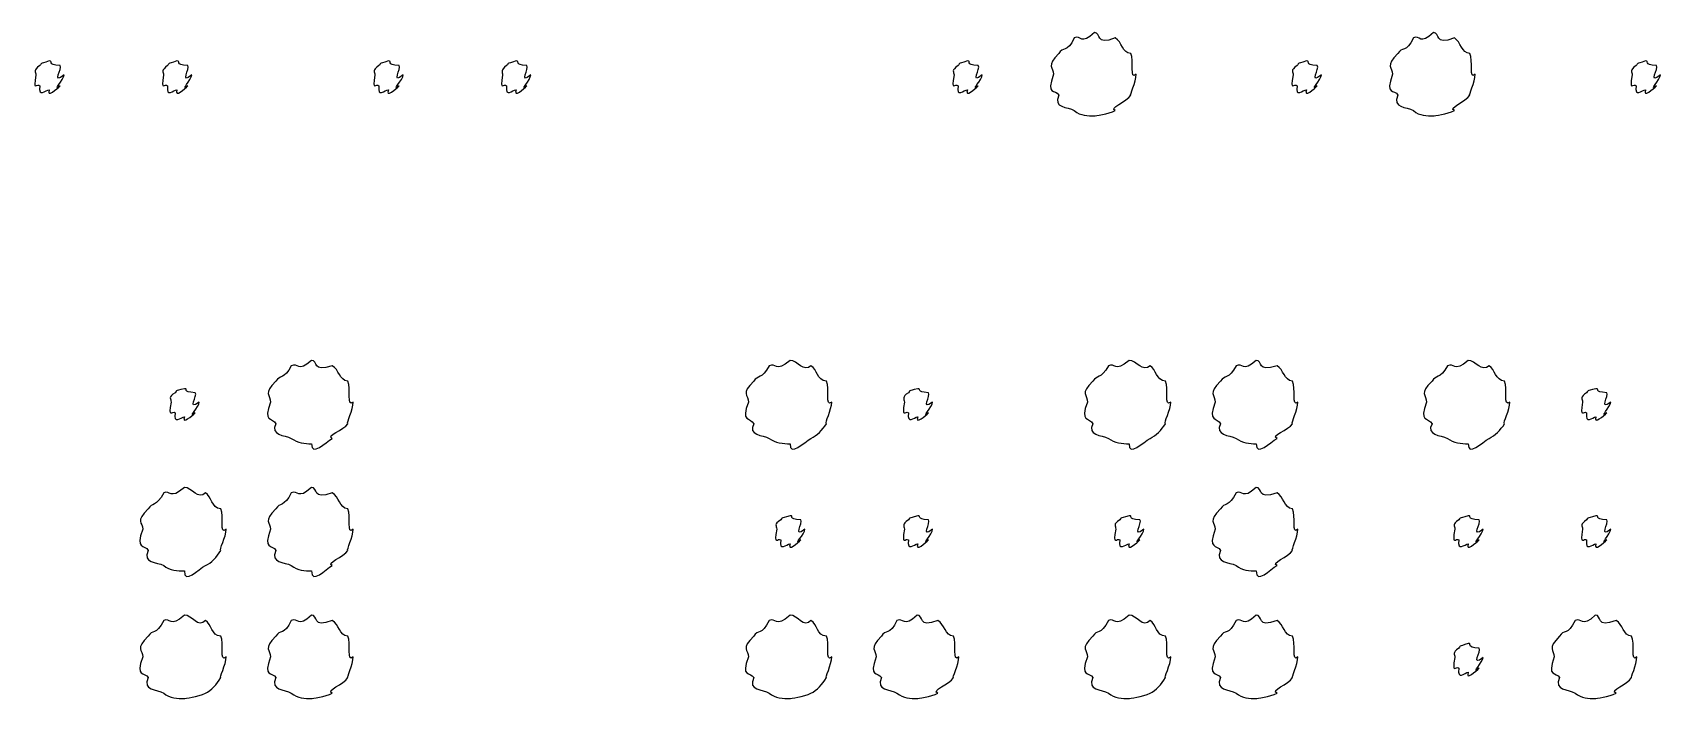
# Model space of a CAD drawing. Header units: millimetres. Extents: x -178 to -32, y 41 to 266.
# Drawn here: x -72.43 to -59.07, y 206.08 to 211.54 of the extents above; entities that cross this region are included whole.
import ezdxf

# ---------------------------------------------------------------- set-up
doc = ezdxf.new("R2010")
doc.units = ezdxf.units.MM
doc.layers.get('0').update_dxf_attribs({"linetype": 'CONTINUOUS'})

msp = doc.modelspace()

# ---------------------------------------------------------------- linework, layer by layer
at = {"color": 0}
for p, q in [((-63.7131, 211.539), (-63.7131, 211.539)), ((-60.9311, 211.539), (-60.9311, 211.539)), ((-72.2888, 211.307), (-72.2888, 211.307)), ((-71.2414, 211.307), (-71.2414, 211.307)), ((-69.5064, 211.307), (-69.5064, 211.307)), ((-68.459, 211.307), (-68.459, 211.307)), ((-64.7548, 211.307), (-64.7548, 211.307)), ((-61.9728, 211.307), (-61.9728, 211.307)), ((-59.1905, 211.307), (-59.1905, 211.307)), ((-70.1375, 208.849), (-70.1375, 208.849)), ((-66.21, 208.849), (-66.21, 208.849)), ((-63.428, 208.849), (-63.428, 208.849)), ((-62.3863, 208.849), (-62.3863, 208.849)), ((-60.6457, 208.849), (-60.6457, 208.849)), ((-71.1793, 208.617), (-71.1793, 208.617)), ((-65.163, 208.617), (-65.163, 208.617)), ((-59.5983, 208.617), (-59.5983, 208.617)), ((-71.1793, 207.807), (-71.1793, 207.807)), ((-70.1375, 207.807), (-70.1375, 207.807)), ((-62.3863, 207.807), (-62.3863, 207.807)), ((-66.21, 207.575), (-66.21, 207.575)), ((-65.163, 207.575), (-65.163, 207.575)), ((-63.428, 207.575), (-63.428, 207.575)), ((-60.6457, 207.575), (-60.6457, 207.575)), ((-59.5983, 207.575), (-59.5983, 207.575)), ((-71.1793, 206.76), (-71.1793, 206.76)), ((-70.1375, 206.76), (-70.1375, 206.76)), ((-66.21, 206.76), (-66.21, 206.76)), ((-65.1683, 206.76), (-65.1683, 206.76)), ((-63.428, 206.76), (-63.428, 206.76)), ((-62.3863, 206.76), (-62.3863, 206.76)), ((-59.6039, 206.76), (-59.6039, 206.76)), ((-60.6457, 206.528), (-60.6457, 206.528))]:
    msp.add_line(p, q, dxfattribs=at)
for points in [[(-63.8785, 211.495), (-63.9364, 211.369), (-63.9748, 211.423), (-64.0052, 211.368)], [(-63.7131, 211.539), (-63.8263, 211.428), (-63.8235, 211.523), (-63.8785, 211.495)], [(-63.5423, 211.495), (-63.7131, 211.428), (-63.6538, 211.539), (-63.7131, 211.539)], [(-63.4153, 211.368), (-63.4845, 211.369), (-63.4873, 211.464), (-63.5423, 211.495)], [(-61.0962, 211.495), (-61.154, 211.369), (-61.1928, 211.423), (-61.2232, 211.368)], [(-60.9311, 211.539), (-61.044, 211.428), (-61.0411, 211.523), (-61.0962, 211.495)], [(-60.76, 211.495), (-60.9311, 211.428), (-60.8718, 211.539), (-60.9311, 211.539)], [(-60.6333, 211.368), (-60.7021, 211.369), (-60.7049, 211.464), (-60.76, 211.495)], [(-64.0052, 211.368), (-64.1128, 211.259), (-64.0493, 211.255), (-64.0493, 211.197)], [(-63.3712, 211.197), (-63.4266, 211.142), (-63.3853, 211.312), (-63.4153, 211.368)], [(-61.2232, 211.368), (-61.3304, 211.259), (-61.2673, 211.255), (-61.2673, 211.197)], [(-60.5892, 211.197), (-60.6443, 211.142), (-60.603, 211.312), (-60.6333, 211.368)], [(-72.366, 211.268), (-72.4263, 211.226), (-72.3988, 211.22), (-72.3988, 211.191)], [(-72.3988, 211.191), (-72.4263, 211.045), (-72.3879, 211.128), (-72.366, 211.103)], [(-72.2888, 211.307), (-72.3822, 211.274), (-72.3438, 211.293), (-72.366, 211.268)], [(-72.2006, 211.268), (-72.3163, 211.274), (-72.2514, 211.307), (-72.2888, 211.307)], [(-72.1674, 211.191), (-72.2722, 211.109), (-72.1783, 211.247), (-72.2006, 211.268)], [(-72.2006, 211.103), (-72.2722, 211.045), (-72.1674, 211.158), (-72.1674, 211.191)], [(-71.3186, 211.268), (-71.3751, 211.226), (-71.3518, 211.22), (-71.3518, 211.191)], [(-71.3518, 211.191), (-71.3751, 211.045), (-71.3405, 211.128), (-71.3186, 211.103)], [(-71.2414, 211.307), (-71.331, 211.274), (-71.2964, 211.293), (-71.3186, 211.268)], [(-71.1532, 211.268), (-71.2646, 211.274), (-71.2043, 211.307), (-71.2414, 211.307)], [(-71.12, 211.191), (-71.2205, 211.109), (-71.1313, 211.247), (-71.1532, 211.268)], [(-71.1532, 211.103), (-71.2205, 211.045), (-71.12, 211.158), (-71.12, 211.191)], [(-69.5837, 211.268), (-69.6443, 211.226), (-69.6168, 211.22), (-69.6168, 211.191)], [(-69.6168, 211.191), (-69.6443, 211.045), (-69.6055, 211.128), (-69.5837, 211.103)], [(-69.5064, 211.307), (-69.6002, 211.274), (-69.5614, 211.293), (-69.5837, 211.268)], [(-69.4182, 211.268), (-69.5339, 211.274), (-69.4694, 211.307), (-69.5064, 211.307)], [(-69.385, 211.191), (-69.4898, 211.109), (-69.3963, 211.247), (-69.4182, 211.268)], [(-69.4182, 211.103), (-69.4898, 211.045), (-69.385, 211.158), (-69.385, 211.191)], [(-68.5363, 211.268), (-68.5927, 211.226), (-68.5694, 211.22), (-68.5694, 211.191)], [(-68.5694, 211.191), (-68.5927, 211.045), (-68.5585, 211.128), (-68.5363, 211.103)], [(-68.459, 211.307), (-68.5486, 211.274), (-68.5144, 211.293), (-68.5363, 211.268)], [(-68.3708, 211.268), (-68.4826, 211.274), (-68.422, 211.307), (-68.459, 211.307)], [(-68.338, 211.191), (-68.4385, 211.109), (-68.3489, 211.247), (-68.3708, 211.268)], [(-68.3708, 211.103), (-68.4385, 211.045), (-68.338, 211.158), (-68.338, 211.191)], [(-64.8321, 211.268), (-64.8928, 211.226), (-64.8652, 211.22), (-64.8652, 211.191)], [(-64.8652, 211.191), (-64.8928, 211.045), (-64.8543, 211.128), (-64.8321, 211.103)], [(-64.7548, 211.307), (-64.8487, 211.274), (-64.8102, 211.293), (-64.8321, 211.268)], [(-64.6666, 211.268), (-64.7823, 211.274), (-64.7178, 211.307), (-64.7548, 211.307)], [(-64.6338, 211.191), (-64.7382, 211.109), (-64.6448, 211.247), (-64.6666, 211.268)], [(-64.6666, 211.103), (-64.7382, 211.045), (-64.6338, 211.158), (-64.6338, 211.191)], [(-64.0493, 211.197), (-64.1128, 211.02), (-64.0341, 211.077), (-64.0052, 211.026)], [(-63.4153, 211.026), (-63.4266, 211.02), (-63.3712, 211.133), (-63.3712, 211.197)], [(-62.0497, 211.268), (-62.1104, 211.226), (-62.0829, 211.22), (-62.0829, 211.191)], [(-62.0829, 211.191), (-62.1104, 211.045), (-62.072, 211.128), (-62.0497, 211.103)], [(-61.9728, 211.307), (-62.0663, 211.274), (-62.0279, 211.293), (-62.0497, 211.268)], [(-61.8846, 211.268), (-62.0003, 211.274), (-61.9354, 211.307), (-61.9728, 211.307)], [(-61.8515, 211.191), (-61.9562, 211.109), (-61.8624, 211.247), (-61.8846, 211.268)], [(-61.8846, 211.103), (-61.9562, 211.045), (-61.8515, 211.158), (-61.8515, 211.191)], [(-61.2673, 211.197), (-61.3304, 211.02), (-61.2521, 211.077), (-61.2232, 211.026)], [(-60.6333, 211.026), (-60.6443, 211.02), (-60.5892, 211.133), (-60.5892, 211.197)], [(-59.2677, 211.268), (-59.3284, 211.226), (-59.3005, 211.22), (-59.3005, 211.191)], [(-59.3005, 211.191), (-59.3284, 211.045), (-59.2896, 211.128), (-59.2677, 211.103)], [(-59.1905, 211.307), (-59.2843, 211.274), (-59.2455, 211.293), (-59.2677, 211.268)], [(-59.1023, 211.268), (-59.218, 211.274), (-59.1531, 211.307), (-59.1905, 211.307)], [(-59.0691, 211.191), (-59.1739, 211.109), (-59.08, 211.247), (-59.1023, 211.268)], [(-59.1023, 211.103), (-59.1739, 211.045), (-59.0691, 211.158), (-59.0691, 211.191)], [(-72.366, 211.103), (-72.3822, 210.998), (-72.3177, 211.07), (-72.2888, 211.07)], [(-72.2888, 211.07), (-72.3163, 210.998), (-72.2224, 211.081), (-72.2006, 211.103)], [(-71.3186, 211.103), (-71.331, 210.998), (-71.2703, 211.07), (-71.2414, 211.07)], [(-71.2414, 211.07), (-71.2646, 210.998), (-71.1754, 211.081), (-71.1532, 211.103)], [(-69.5837, 211.103), (-69.6002, 210.998), (-69.5353, 211.07), (-69.5064, 211.07)], [(-69.5064, 211.07), (-69.5339, 210.998), (-69.4404, 211.081), (-69.4182, 211.103)], [(-68.5363, 211.103), (-68.5486, 210.998), (-68.4879, 211.07), (-68.459, 211.07)], [(-68.459, 211.07), (-68.4826, 210.998), (-68.393, 211.081), (-68.3708, 211.103)], [(-64.8321, 211.103), (-64.8487, 210.998), (-64.7838, 211.07), (-64.7548, 211.07)], [(-64.7548, 211.07), (-64.7823, 210.998), (-64.6889, 211.081), (-64.6666, 211.103)], [(-62.0497, 211.103), (-62.0663, 210.998), (-62.0018, 211.07), (-61.9728, 211.07)], [(-61.9728, 211.07), (-62.0003, 210.998), (-61.9065, 211.081), (-61.8846, 211.103)], [(-59.2677, 211.103), (-59.2843, 210.998), (-59.2194, 211.07), (-59.1905, 211.07)], [(-59.1905, 211.07), (-59.218, 210.998), (-59.1241, 211.081), (-59.1023, 211.103)], [(-64.0052, 211.026), (-64.0549, 210.917), (-63.9336, 210.932), (-63.8785, 210.899)], [(-63.5423, 210.899), (-63.603, 210.917), (-63.4446, 210.973), (-63.4153, 211.026)], [(-61.2232, 211.026), (-61.2726, 210.917), (-61.1516, 210.932), (-61.0962, 210.899)], [(-60.76, 210.899), (-60.8207, 210.917), (-60.6623, 210.973), (-60.6333, 211.026)], [(-63.8785, 210.899), (-63.8263, 210.855), (-63.7681, 210.855), (-63.7131, 210.855)], [(-63.7131, 210.855), (-63.7131, 210.855), (-63.5974, 210.869), (-63.5423, 210.899)], [(-61.0962, 210.899), (-61.044, 210.855), (-60.9861, 210.855), (-60.9311, 210.855)], [(-60.9311, 210.855), (-60.9311, 210.855), (-60.815, 210.869), (-60.76, 210.899)], [(-70.303, 208.805), (-70.3608, 208.689), (-70.3993, 208.733), (-70.4296, 208.678)], [(-70.1375, 208.849), (-70.2504, 208.747), (-70.2479, 208.834), (-70.303, 208.805)], [(-69.9668, 208.805), (-70.1375, 208.747), (-70.0782, 208.849), (-70.1375, 208.849)], [(-69.8398, 208.678), (-69.9089, 208.689), (-69.9117, 208.774), (-69.9668, 208.805)], [(-66.3811, 208.805), (-66.4432, 208.689), (-66.4774, 208.733), (-66.5078, 208.678)], [(-66.21, 208.849), (-66.3328, 208.747), (-66.3257, 208.834), (-66.3811, 208.805)], [(-66.0393, 208.805), (-66.0972, 208.747), (-66.1508, 208.849), (-66.21, 208.849)], [(-65.9126, 208.678), (-65.991, 208.689), (-65.9871, 208.774), (-66.0393, 208.805)], [(-63.5988, 208.805), (-63.6609, 208.689), (-63.6951, 208.733), (-63.7254, 208.678)], [(-63.428, 208.849), (-63.5504, 208.747), (-63.5437, 208.834), (-63.5988, 208.805)], [(-63.2569, 208.805), (-63.3148, 208.747), (-63.3688, 208.849), (-63.428, 208.849)], [(-63.1303, 208.678), (-63.209, 208.689), (-63.2047, 208.774), (-63.2569, 208.805)], [(-62.5514, 208.805), (-62.6092, 208.689), (-62.648, 208.733), (-62.6784, 208.678)], [(-62.3863, 208.849), (-62.4992, 208.747), (-62.4963, 208.834), (-62.5514, 208.805)], [(-62.2152, 208.805), (-62.3863, 208.747), (-62.327, 208.849), (-62.3863, 208.849)], [(-62.0885, 208.678), (-62.1573, 208.689), (-62.1601, 208.774), (-62.2152, 208.805)], [(-60.8164, 208.805), (-60.8785, 208.689), (-60.9131, 208.733), (-60.9434, 208.678)], [(-60.6457, 208.849), (-60.7684, 208.747), (-60.7614, 208.834), (-60.8164, 208.805)], [(-60.4749, 208.805), (-60.5328, 208.747), (-60.5864, 208.849), (-60.6457, 208.849)], [(-60.3479, 208.678), (-60.4266, 208.689), (-60.4224, 208.774), (-60.4749, 208.805)], [(-70.4296, 208.678), (-70.5372, 208.578), (-70.4737, 208.565), (-70.4737, 208.507)], [(-69.7957, 208.507), (-69.8511, 208.46), (-69.8094, 208.623), (-69.8398, 208.678)], [(-66.5078, 208.678), (-66.6196, 208.578), (-66.5519, 208.565), (-66.5519, 208.507)], [(-65.8686, 208.507), (-65.9289, 208.46), (-65.8823, 208.623), (-65.9126, 208.678)], [(-63.7254, 208.678), (-63.8373, 208.578), (-63.7695, 208.565), (-63.7695, 208.507)], [(-63.0862, 208.507), (-63.1469, 208.46), (-63.0999, 208.623), (-63.1303, 208.678)], [(-62.6784, 208.678), (-62.7856, 208.578), (-62.7225, 208.565), (-62.7225, 208.507)], [(-62.0444, 208.507), (-62.0995, 208.46), (-62.0582, 208.623), (-62.0885, 208.678)], [(-60.9434, 208.678), (-61.0549, 208.578), (-60.9875, 208.565), (-60.9875, 208.507)], [(-60.3038, 208.507), (-60.3645, 208.46), (-60.3176, 208.623), (-60.3479, 208.678)], [(-71.2565, 208.584), (-71.3172, 208.548), (-71.2897, 208.536), (-71.2897, 208.507)], [(-71.2897, 208.507), (-71.3172, 208.365), (-71.2788, 208.441), (-71.2565, 208.419)], [(-71.1793, 208.617), (-71.2731, 208.592), (-71.2347, 208.606), (-71.2565, 208.584)], [(-71.0911, 208.584), (-71.2068, 208.592), (-71.1422, 208.617), (-71.1793, 208.617)], [(-71.0583, 208.507), (-71.1627, 208.431), (-71.0692, 208.562), (-71.0911, 208.584)], [(-71.0911, 208.419), (-71.1627, 208.365), (-71.0583, 208.47), (-71.0583, 208.507)], [(-70.4737, 208.507), (-70.5372, 208.339), (-70.4585, 208.385), (-70.4296, 208.33)], [(-69.8398, 208.33), (-69.8511, 208.339), (-69.7957, 208.443), (-69.7957, 208.507)], [(-66.5519, 208.507), (-66.6196, 208.339), (-66.5367, 208.385), (-66.5078, 208.33)], [(-65.9126, 208.33), (-65.9289, 208.339), (-65.8686, 208.443), (-65.8686, 208.507)], [(-65.2399, 208.584), (-65.2967, 208.548), (-65.2731, 208.536), (-65.2731, 208.507)], [(-65.2731, 208.507), (-65.2967, 208.365), (-65.2621, 208.441), (-65.2399, 208.419)], [(-65.163, 208.617), (-65.2526, 208.592), (-65.218, 208.606), (-65.2399, 208.584)], [(-65.0748, 208.584), (-65.1863, 208.592), (-65.1256, 208.617), (-65.163, 208.617)], [(-65.0416, 208.507), (-65.1422, 208.431), (-65.0526, 208.562), (-65.0748, 208.584)], [(-65.0748, 208.419), (-65.1422, 208.365), (-65.0416, 208.47), (-65.0416, 208.507)], [(-63.7695, 208.507), (-63.8373, 208.339), (-63.7544, 208.385), (-63.7254, 208.33)], [(-63.1303, 208.33), (-63.1469, 208.339), (-63.0862, 208.443), (-63.0862, 208.507)], [(-62.7225, 208.507), (-62.7856, 208.339), (-62.7073, 208.385), (-62.6784, 208.33)], [(-62.0885, 208.33), (-62.0995, 208.339), (-62.0444, 208.443), (-62.0444, 208.507)], [(-60.9875, 208.507), (-61.0549, 208.339), (-60.9723, 208.385), (-60.9434, 208.33)], [(-60.3479, 208.33), (-60.3645, 208.339), (-60.3038, 208.443), (-60.3038, 208.507)], [(-59.6755, 208.584), (-59.732, 208.548), (-59.7087, 208.536), (-59.7087, 208.507)], [(-59.7087, 208.507), (-59.732, 208.365), (-59.6974, 208.441), (-59.6755, 208.419)], [(-59.5983, 208.617), (-59.6879, 208.592), (-59.6533, 208.606), (-59.6755, 208.584)], [(-59.5101, 208.584), (-59.6219, 208.592), (-59.5612, 208.617), (-59.5983, 208.617)], [(-59.4769, 208.507), (-59.5778, 208.431), (-59.4882, 208.562), (-59.5101, 208.584)], [(-59.5101, 208.419), (-59.5778, 208.365), (-59.4769, 208.47), (-59.4769, 208.507)], [(-71.2565, 208.419), (-71.2731, 208.321), (-71.2082, 208.385), (-71.1793, 208.385)], [(-71.1793, 208.385), (-71.2068, 208.321), (-71.1133, 208.396), (-71.0911, 208.419)], [(-65.2399, 208.419), (-65.2526, 208.321), (-65.1919, 208.385), (-65.163, 208.385)], [(-65.163, 208.385), (-65.1863, 208.321), (-65.0967, 208.396), (-65.0748, 208.419)], [(-59.6755, 208.419), (-59.6879, 208.321), (-59.6272, 208.385), (-59.5983, 208.385)], [(-59.5983, 208.385), (-59.6219, 208.321), (-59.5323, 208.396), (-59.5101, 208.419)], [(-70.4296, 208.33), (-70.4794, 208.233), (-70.358, 208.238), (-70.303, 208.209)], [(-69.9668, 208.209), (-70.0274, 208.233), (-69.8687, 208.278), (-69.8398, 208.33)], [(-66.5078, 208.33), (-66.5603, 208.233), (-66.4362, 208.238), (-66.3811, 208.209)], [(-66.0393, 208.209), (-65.991, 208.233), (-65.9455, 208.278), (-65.9126, 208.33)], [(-63.7254, 208.33), (-63.778, 208.233), (-63.6538, 208.238), (-63.5988, 208.209)], [(-63.2569, 208.209), (-63.209, 208.233), (-63.1635, 208.278), (-63.1303, 208.33)], [(-62.6784, 208.33), (-62.7278, 208.233), (-62.6068, 208.238), (-62.5514, 208.209)], [(-62.2152, 208.209), (-62.2759, 208.233), (-62.1175, 208.278), (-62.0885, 208.33)], [(-60.9434, 208.33), (-60.9956, 208.233), (-60.8718, 208.238), (-60.8164, 208.209)], [(-60.4749, 208.209), (-60.4266, 208.233), (-60.3811, 208.278), (-60.3479, 208.33)], [(-70.303, 208.209), (-70.2504, 208.173), (-70.1925, 208.165), (-70.1375, 208.165)], [(-70.1375, 208.165), (-70.1375, 208.056), (-70.0218, 208.179), (-69.9668, 208.209)], [(-66.3811, 208.209), (-66.3328, 208.173), (-66.2679, 208.165), (-66.21, 208.165)], [(-66.21, 208.165), (-66.2157, 208.056), (-66.0943, 208.179), (-66.0393, 208.209)], [(-63.5988, 208.209), (-63.5504, 208.173), (-63.4859, 208.165), (-63.428, 208.165)], [(-63.428, 208.165), (-63.4333, 208.056), (-63.3123, 208.179), (-63.2569, 208.209)], [(-62.5514, 208.209), (-62.4992, 208.173), (-62.4413, 208.165), (-62.3863, 208.165)], [(-62.3863, 208.165), (-62.3863, 208.056), (-62.2702, 208.179), (-62.2152, 208.209)], [(-60.8164, 208.209), (-60.7684, 208.173), (-60.7035, 208.165), (-60.6457, 208.165)], [(-60.6457, 208.165), (-60.6513, 208.056), (-60.53, 208.179), (-60.4749, 208.209)], [(-71.3504, 207.763), (-71.4121, 207.641), (-71.4467, 207.688), (-71.477, 207.631)], [(-71.1793, 207.807), (-71.302, 207.699), (-71.295, 207.792), (-71.3504, 207.763)], [(-71.0085, 207.763), (-71.0664, 207.699), (-71.12, 207.807), (-71.1793, 207.807)], [(-70.8819, 207.631), (-70.9602, 207.641), (-70.956, 207.732), (-71.0085, 207.763)], [(-70.303, 207.763), (-70.3608, 207.641), (-70.3993, 207.688), (-70.4296, 207.631)], [(-70.1375, 207.807), (-70.2504, 207.699), (-70.2479, 207.792), (-70.303, 207.763)], [(-69.9668, 207.763), (-70.1375, 207.699), (-70.0782, 207.807), (-70.1375, 207.807)], [(-69.8398, 207.631), (-69.9089, 207.641), (-69.9117, 207.732), (-69.9668, 207.763)], [(-62.5514, 207.763), (-62.6092, 207.641), (-62.648, 207.688), (-62.6784, 207.631)], [(-62.3863, 207.807), (-62.4992, 207.699), (-62.4963, 207.792), (-62.5514, 207.763)], [(-62.2152, 207.763), (-62.3863, 207.699), (-62.327, 207.807), (-62.3863, 207.807)], [(-62.0885, 207.631), (-62.1573, 207.641), (-62.1601, 207.732), (-62.2152, 207.763)], [(-71.477, 207.631), (-71.5885, 207.527), (-71.5211, 207.52), (-71.5211, 207.465)], [(-70.8378, 207.465), (-70.8981, 207.41), (-70.8515, 207.575), (-70.8819, 207.631)], [(-70.4296, 207.631), (-70.5372, 207.527), (-70.4737, 207.52), (-70.4737, 207.465)], [(-69.7957, 207.465), (-69.8511, 207.41), (-69.8094, 207.575), (-69.8398, 207.631)], [(-66.21, 207.575), (-66.3039, 207.545), (-66.2654, 207.564), (-66.2873, 207.542)], [(-66.1218, 207.542), (-66.2376, 207.545), (-66.173, 207.575), (-66.21, 207.575)], [(-65.163, 207.575), (-65.2526, 207.545), (-65.218, 207.564), (-65.2399, 207.542)], [(-65.0748, 207.542), (-65.1863, 207.545), (-65.1256, 207.575), (-65.163, 207.575)], [(-63.428, 207.575), (-63.5215, 207.545), (-63.4831, 207.564), (-63.5049, 207.542)], [(-63.3398, 207.542), (-63.4555, 207.545), (-63.3906, 207.575), (-63.428, 207.575)], [(-62.6784, 207.631), (-62.7856, 207.527), (-62.7225, 207.52), (-62.7225, 207.465)], [(-62.0444, 207.465), (-62.0995, 207.41), (-62.0582, 207.575), (-62.0885, 207.631)], [(-60.6457, 207.575), (-60.7395, 207.545), (-60.7007, 207.564), (-60.7229, 207.542)], [(-60.5575, 207.542), (-60.6732, 207.545), (-60.6083, 207.575), (-60.6457, 207.575)], [(-59.5983, 207.575), (-59.6879, 207.545), (-59.6533, 207.564), (-59.6755, 207.542)], [(-59.5101, 207.542), (-59.6219, 207.545), (-59.5612, 207.575), (-59.5983, 207.575)], [(-71.5211, 207.465), (-71.5885, 207.292), (-71.5059, 207.344), (-71.477, 207.289)], [(-70.8819, 207.289), (-70.8981, 207.292), (-70.8378, 207.402), (-70.8378, 207.465)], [(-70.4737, 207.465), (-70.5372, 207.292), (-70.4585, 207.344), (-70.4296, 207.289)], [(-69.8398, 207.289), (-69.8511, 207.292), (-69.7957, 207.402), (-69.7957, 207.465)], [(-66.2873, 207.542), (-66.348, 207.501), (-66.3205, 207.494), (-66.3205, 207.465)], [(-66.3205, 207.465), (-66.348, 207.318), (-66.3095, 207.399), (-66.2873, 207.377)], [(-66.089, 207.465), (-66.1935, 207.384), (-66.1, 207.52), (-66.1218, 207.542)], [(-66.1218, 207.377), (-66.1935, 207.318), (-66.089, 207.428), (-66.089, 207.465)], [(-65.2399, 207.542), (-65.2967, 207.501), (-65.2731, 207.494), (-65.2731, 207.465)], [(-65.2731, 207.465), (-65.2967, 207.318), (-65.2621, 207.399), (-65.2399, 207.377)], [(-65.0416, 207.465), (-65.1422, 207.384), (-65.0526, 207.52), (-65.0748, 207.542)], [(-65.0748, 207.377), (-65.1422, 207.318), (-65.0416, 207.428), (-65.0416, 207.465)], [(-63.5049, 207.542), (-63.5656, 207.501), (-63.5381, 207.494), (-63.5381, 207.465)], [(-63.5381, 207.465), (-63.5656, 207.318), (-63.5272, 207.399), (-63.5049, 207.377)], [(-63.3067, 207.465), (-63.4115, 207.384), (-63.3176, 207.52), (-63.3398, 207.542)], [(-63.3398, 207.377), (-63.4115, 207.318), (-63.3067, 207.428), (-63.3067, 207.465)], [(-62.7225, 207.465), (-62.7856, 207.292), (-62.7073, 207.344), (-62.6784, 207.289)], [(-62.0885, 207.289), (-62.0995, 207.292), (-62.0444, 207.402), (-62.0444, 207.465)], [(-60.7229, 207.542), (-60.7836, 207.501), (-60.7557, 207.494), (-60.7557, 207.465)], [(-60.7557, 207.465), (-60.7836, 207.318), (-60.7448, 207.399), (-60.7229, 207.377)], [(-60.5243, 207.465), (-60.6291, 207.384), (-60.5353, 207.52), (-60.5575, 207.542)], [(-60.5575, 207.377), (-60.6291, 207.318), (-60.5243, 207.428), (-60.5243, 207.465)], [(-59.6755, 207.542), (-59.732, 207.501), (-59.7087, 207.494), (-59.7087, 207.465)], [(-59.7087, 207.465), (-59.732, 207.318), (-59.6974, 207.399), (-59.6755, 207.377)], [(-59.4769, 207.465), (-59.5778, 207.384), (-59.4882, 207.52), (-59.5101, 207.542)], [(-59.5101, 207.377), (-59.5778, 207.318), (-59.4769, 207.428), (-59.4769, 207.465)], [(-66.2873, 207.377), (-66.3039, 207.274), (-66.239, 207.344), (-66.21, 207.344)], [(-66.21, 207.344), (-66.2376, 207.274), (-66.1441, 207.355), (-66.1218, 207.377)], [(-65.2399, 207.377), (-65.2526, 207.274), (-65.1919, 207.344), (-65.163, 207.344)], [(-65.163, 207.344), (-65.1863, 207.274), (-65.0967, 207.355), (-65.0748, 207.377)], [(-63.5049, 207.377), (-63.5215, 207.274), (-63.457, 207.344), (-63.428, 207.344)], [(-63.428, 207.344), (-63.4555, 207.274), (-63.3617, 207.355), (-63.3398, 207.377)], [(-60.7229, 207.377), (-60.7395, 207.274), (-60.6746, 207.344), (-60.6457, 207.344)], [(-60.6457, 207.344), (-60.6732, 207.274), (-60.5794, 207.355), (-60.5575, 207.377)], [(-59.6755, 207.377), (-59.6879, 207.274), (-59.6272, 207.344), (-59.5983, 207.344)], [(-59.5983, 207.344), (-59.6219, 207.274), (-59.5323, 207.355), (-59.5101, 207.377)], [(-71.477, 207.289), (-71.5292, 207.185), (-71.4054, 207.196), (-71.3504, 207.167)], [(-71.0085, 207.167), (-70.9602, 207.185), (-70.9147, 207.236), (-70.8819, 207.289)], [(-70.4296, 207.289), (-70.4794, 207.185), (-70.358, 207.196), (-70.303, 207.167)], [(-69.9668, 207.167), (-70.0274, 207.185), (-69.8687, 207.236), (-69.8398, 207.289)], [(-62.6784, 207.289), (-62.7278, 207.185), (-62.6068, 207.196), (-62.5514, 207.167)], [(-62.2152, 207.167), (-62.2759, 207.185), (-62.1175, 207.236), (-62.0885, 207.289)], [(-71.3504, 207.167), (-71.302, 207.126), (-71.2371, 207.123), (-71.1793, 207.123)], [(-71.1793, 207.123), (-71.1849, 207.009), (-71.0636, 207.137), (-71.0085, 207.167)], [(-70.303, 207.167), (-70.2504, 207.126), (-70.1925, 207.123), (-70.1375, 207.123)], [(-70.1375, 207.123), (-70.1375, 207.009), (-70.0218, 207.137), (-69.9668, 207.167)], [(-62.5514, 207.167), (-62.4992, 207.126), (-62.4413, 207.123), (-62.3863, 207.123)], [(-62.3863, 207.123), (-62.3863, 207.009), (-62.2702, 207.137), (-62.2152, 207.167)], [(-71.3504, 206.715), (-71.4121, 206.59), (-71.4467, 206.644), (-71.477, 206.588)], [(-71.1793, 206.76), (-71.302, 206.649), (-71.295, 206.744), (-71.3504, 206.715)], [(-71.0085, 206.715), (-71.0664, 206.649), (-71.12, 206.76), (-71.1793, 206.76)], [(-70.8819, 206.588), (-70.9602, 206.59), (-70.956, 206.685), (-71.0085, 206.715)], [(-70.303, 206.715), (-70.3608, 206.59), (-70.3993, 206.644), (-70.4296, 206.588)], [(-70.1375, 206.76), (-70.2504, 206.649), (-70.2479, 206.744), (-70.303, 206.715)], [(-69.9668, 206.715), (-70.1375, 206.649), (-70.0782, 206.76), (-70.1375, 206.76)], [(-69.8398, 206.588), (-69.9089, 206.59), (-69.9117, 206.685), (-69.9668, 206.715)], [(-66.3811, 206.715), (-66.4432, 206.59), (-66.4774, 206.644), (-66.5078, 206.588)], [(-66.21, 206.76), (-66.3328, 206.649), (-66.3257, 206.744), (-66.3811, 206.715)], [(-66.0393, 206.715), (-66.0972, 206.649), (-66.1508, 206.76), (-66.21, 206.76)], [(-65.9126, 206.588), (-65.991, 206.59), (-65.9871, 206.685), (-66.0393, 206.715)], [(-65.3337, 206.715), (-65.3916, 206.59), (-65.43, 206.644), (-65.4604, 206.588)], [(-65.1683, 206.76), (-65.2815, 206.649), (-65.2787, 206.744), (-65.3337, 206.715)], [(-64.9975, 206.715), (-65.1683, 206.649), (-65.109, 206.76), (-65.1683, 206.76)], [(-64.8705, 206.588), (-64.9397, 206.59), (-64.9425, 206.685), (-64.9975, 206.715)], [(-63.5988, 206.715), (-63.6609, 206.59), (-63.6951, 206.644), (-63.7254, 206.588)], [(-63.428, 206.76), (-63.5504, 206.649), (-63.5437, 206.744), (-63.5988, 206.715)], [(-63.2569, 206.715), (-63.3148, 206.649), (-63.3688, 206.76), (-63.428, 206.76)], [(-63.1303, 206.588), (-63.209, 206.59), (-63.2047, 206.685), (-63.2569, 206.715)], [(-62.5514, 206.715), (-62.6092, 206.59), (-62.648, 206.644), (-62.6784, 206.588)], [(-62.3863, 206.76), (-62.4992, 206.649), (-62.4963, 206.744), (-62.5514, 206.715)], [(-62.2152, 206.715), (-62.3863, 206.649), (-62.327, 206.76), (-62.3863, 206.76)], [(-62.0885, 206.588), (-62.1573, 206.59), (-62.1601, 206.685), (-62.2152, 206.715)], [(-59.7694, 206.715), (-59.8272, 206.59), (-59.8657, 206.644), (-59.896, 206.588)], [(-59.6039, 206.76), (-59.7168, 206.649), (-59.714, 206.744), (-59.7694, 206.715)], [(-59.4328, 206.715), (-59.6039, 206.649), (-59.5447, 206.76), (-59.6039, 206.76)], [(-59.3062, 206.588), (-59.375, 206.59), (-59.3778, 206.685), (-59.4328, 206.715)], [(-71.477, 206.588), (-71.5885, 206.48), (-71.5211, 206.476), (-71.5211, 206.418)], [(-70.8378, 206.418), (-70.8981, 206.363), (-70.8515, 206.533), (-70.8819, 206.588)], [(-70.4296, 206.588), (-70.5372, 206.48), (-70.4737, 206.476), (-70.4737, 206.418)], [(-69.7957, 206.418), (-69.8511, 206.363), (-69.8094, 206.533), (-69.8398, 206.588)], [(-66.5078, 206.588), (-66.6196, 206.48), (-66.5519, 206.476), (-66.5519, 206.418)], [(-65.8686, 206.418), (-65.9289, 206.363), (-65.8823, 206.533), (-65.9126, 206.588)], [(-65.4604, 206.588), (-65.568, 206.48), (-65.5045, 206.476), (-65.5045, 206.418)], [(-64.8264, 206.418), (-64.8818, 206.363), (-64.8406, 206.533), (-64.8705, 206.588)], [(-63.7254, 206.588), (-63.8373, 206.48), (-63.7695, 206.476), (-63.7695, 206.418)], [(-63.0862, 206.418), (-63.1469, 206.363), (-63.0999, 206.533), (-63.1303, 206.588)], [(-62.6784, 206.588), (-62.7856, 206.48), (-62.7225, 206.476), (-62.7225, 206.418)], [(-62.0444, 206.418), (-62.0995, 206.363), (-62.0582, 206.533), (-62.0885, 206.588)], [(-60.6457, 206.528), (-60.7395, 206.495), (-60.7007, 206.514), (-60.7229, 206.489)], [(-60.5575, 206.489), (-60.6732, 206.495), (-60.6083, 206.528), (-60.6457, 206.528)], [(-59.896, 206.588), (-60.0036, 206.48), (-59.9401, 206.476), (-59.9401, 206.418)], [(-59.2621, 206.418), (-59.3171, 206.363), (-59.2758, 206.533), (-59.3062, 206.588)], [(-71.5211, 206.418), (-71.5885, 206.241), (-71.5059, 206.298), (-71.477, 206.247)], [(-70.8819, 206.247), (-70.8981, 206.241), (-70.8378, 206.354), (-70.8378, 206.418)], [(-70.4737, 206.418), (-70.5372, 206.241), (-70.4585, 206.298), (-70.4296, 206.247)], [(-69.8398, 206.247), (-69.8511, 206.241), (-69.7957, 206.354), (-69.7957, 206.418)], [(-66.5519, 206.418), (-66.6196, 206.241), (-66.5367, 206.298), (-66.5078, 206.247)], [(-65.9126, 206.247), (-65.9289, 206.241), (-65.8686, 206.354), (-65.8686, 206.418)], [(-65.5045, 206.418), (-65.568, 206.241), (-65.4893, 206.298), (-65.4604, 206.247)], [(-64.8705, 206.247), (-64.8818, 206.241), (-64.8264, 206.354), (-64.8264, 206.418)], [(-63.7695, 206.418), (-63.8373, 206.241), (-63.7544, 206.298), (-63.7254, 206.247)], [(-63.1303, 206.247), (-63.1469, 206.241), (-63.0862, 206.354), (-63.0862, 206.418)], [(-62.7225, 206.418), (-62.7856, 206.241), (-62.7073, 206.298), (-62.6784, 206.247)], [(-62.0885, 206.247), (-62.0995, 206.241), (-62.0444, 206.354), (-62.0444, 206.418)], [(-60.7229, 206.489), (-60.7836, 206.447), (-60.7557, 206.441), (-60.7557, 206.412)], [(-60.7557, 206.412), (-60.7836, 206.266), (-60.7448, 206.349), (-60.7229, 206.324)], [(-60.5243, 206.412), (-60.6291, 206.329), (-60.5353, 206.467), (-60.5575, 206.489)], [(-60.5575, 206.324), (-60.6291, 206.266), (-60.5243, 206.379), (-60.5243, 206.412)], [(-59.9401, 206.418), (-60.0036, 206.241), (-59.9249, 206.298), (-59.896, 206.247)], [(-59.3062, 206.247), (-59.3171, 206.241), (-59.2621, 206.354), (-59.2621, 206.418)], [(-71.477, 206.247), (-71.5292, 206.138), (-71.4054, 206.153), (-71.3504, 206.12)], [(-71.0085, 206.12), (-70.9602, 206.138), (-70.9147, 206.194), (-70.8819, 206.247)], [(-70.4296, 206.247), (-70.4794, 206.138), (-70.358, 206.153), (-70.303, 206.12)], [(-69.9668, 206.12), (-70.0274, 206.138), (-69.8687, 206.194), (-69.8398, 206.247)], [(-66.5078, 206.247), (-66.5603, 206.138), (-66.4362, 206.153), (-66.3811, 206.12)], [(-66.0393, 206.12), (-65.991, 206.138), (-65.9455, 206.194), (-65.9126, 206.247)], [(-65.4604, 206.247), (-65.5101, 206.138), (-65.3888, 206.153), (-65.3337, 206.12)], [(-64.9975, 206.12), (-65.0582, 206.138), (-64.8998, 206.194), (-64.8705, 206.247)], [(-63.7254, 206.247), (-63.778, 206.138), (-63.6538, 206.153), (-63.5988, 206.12)], [(-63.2569, 206.12), (-63.209, 206.138), (-63.1635, 206.194), (-63.1303, 206.247)], [(-62.6784, 206.247), (-62.7278, 206.138), (-62.6068, 206.153), (-62.5514, 206.12)], [(-62.2152, 206.12), (-62.2759, 206.138), (-62.1175, 206.194), (-62.0885, 206.247)], [(-60.7229, 206.324), (-60.7395, 206.219), (-60.6746, 206.291), (-60.6457, 206.291)], [(-60.6457, 206.291), (-60.6732, 206.219), (-60.5794, 206.302), (-60.5575, 206.324)], [(-59.896, 206.247), (-59.9458, 206.138), (-59.8244, 206.153), (-59.7694, 206.12)], [(-59.4328, 206.12), (-59.4935, 206.138), (-59.3351, 206.194), (-59.3062, 206.247)], [(-71.3504, 206.12), (-71.302, 206.076), (-71.2371, 206.076), (-71.1793, 206.076)], [(-71.1793, 206.076), (-71.1849, 206.076), (-71.0636, 206.09), (-71.0085, 206.12)], [(-70.303, 206.12), (-70.2504, 206.076), (-70.1925, 206.076), (-70.1375, 206.076)], [(-70.1375, 206.076), (-70.1375, 206.076), (-70.0218, 206.09), (-69.9668, 206.12)], [(-66.3811, 206.12), (-66.3328, 206.076), (-66.2679, 206.076), (-66.21, 206.076)], [(-66.21, 206.076), (-66.2157, 206.076), (-66.0943, 206.09), (-66.0393, 206.12)], [(-65.3337, 206.12), (-65.2815, 206.076), (-65.2233, 206.076), (-65.1683, 206.076)], [(-65.1683, 206.076), (-65.1683, 206.076), (-65.0526, 206.09), (-64.9975, 206.12)], [(-63.5988, 206.12), (-63.5504, 206.076), (-63.4859, 206.076), (-63.428, 206.076)], [(-63.428, 206.076), (-63.4333, 206.076), (-63.3123, 206.09), (-63.2569, 206.12)], [(-62.5514, 206.12), (-62.4992, 206.076), (-62.4413, 206.076), (-62.3863, 206.076)], [(-62.3863, 206.076), (-62.3863, 206.076), (-62.2702, 206.09), (-62.2152, 206.12)], [(-59.7694, 206.12), (-59.7168, 206.076), (-59.659, 206.076), (-59.6039, 206.076)], [(-59.6039, 206.076), (-59.6039, 206.076), (-59.4882, 206.09), (-59.4328, 206.12)]]:
    msp.add_open_spline(points, degree=3, dxfattribs=at)

doc.saveas('drawing.dxf')
